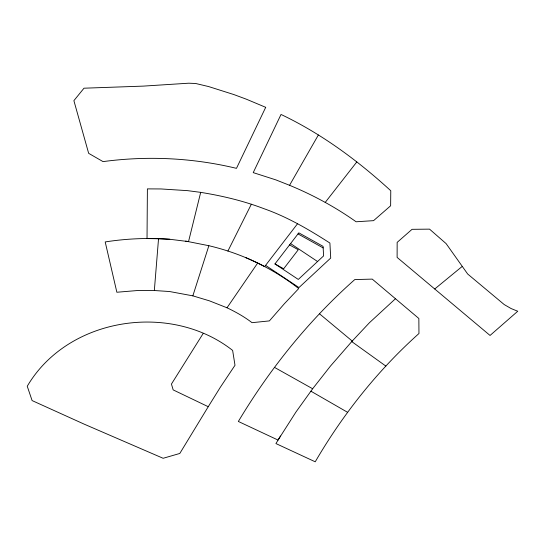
<?xml version="1.0" encoding="UTF-8"?>
<svg xmlns="http://www.w3.org/2000/svg" width="545" height="545" viewBox="0 0 545 545"><rect width="100%" height="100%" fill="white"/><g stroke="black" fill="none" stroke-linecap="round" stroke-linejoin="round"><path stroke-width="0.82" d="M169.808 239.269C148.254 237.688 126.556 238.587 105.199 241.939L116.862 292.243L138.287 290.465L154.337 290.519L158.534 238.751L169.808 239.269L188.536 241.599L200.696 192.365C222.149 195.825 243.404 200.846 263.732 208.606C287.351 216.89 308.926 229.568 329.902 243.05L330.713 258.044L298.967 287.569L265.579 265.361M154.337 290.519L169.556 291.527L192.848 295.853L208.871 245.713C228.232 250.278 247.076 257.24 264.632 266.607L297.686 223.539M227.912 251.054L251.34 204.225M289.559 185.3C312.993 194.96 335.42 207.114 356.11 221.774L373.563 220.657L390.636 205.778L390.772 190.736C357.84 160.557 321.489 133.689 281.029 114.457L253.227 172.622L275.859 179.884L289.559 185.3L318.355 134.996M280.498 436.007L275.94 443.569L315.228 461.799C343.009 414.118 377.794 370.328 418.962 333.52L418.853 318.484L372.242 279.108L354.788 279.571C308.783 320.283 269.891 368.822 238.349 421.455L278.045 440.067L295.935 412.054L312.646 388.755L330.481 366.056L352.22 341.054L319.397 313.716M208.251 406.706L220.282 387.338L234.997 365.273L232.633 350.421C170.755 301.63 67.784 317.183 27.25 386.242L32.1 400.575L84.189 424.153L163.125 458.284L179.802 453.46L208.251 406.706L173.174 389.9L171.443 384.055L203.217 333.397M192.848 295.853L209.491 300.86L227.013 307.782L257.676 263.037M274.966 263.923L298.824 232.844L323.076 246.347L323.594 255.912L298.299 279.442L274.966 263.923L283.673 268.767L298.265 249.76L289.559 244.916M325.195 202.454L356.818 161.919M395.466 298.735L369.456 322.701L351.729 341.579L385.874 366.097M434.74 288.979L462.269 266.376L446.123 243.629L429.542 229.138L412.054 229.322L397.155 242.382L397.114 257.404L490.05 335.454L517.75 311.243L511.142 308.565L504.254 304.594L467.678 274.012L462.269 266.376M158.534 238.751L147.027 238.574L147.395 188.883L161.02 188.952L187.562 190.648L200.696 192.365M185.647 241.094L208.871 245.713M227.013 307.782C235.767 311.978 244.31 316.734 252.022 322.674L269.4 320.903L284.435 303.667L298.708 288.584C282.63 275.852 264.659 265.688 245.822 257.649M298.006 233.914L323.165 247.921M274.598 367.446L312.646 388.755M310.916 391.194L347.587 412.313M290.587 243.581L317.565 261.525M265.708 107.324L236.469 168.351C192.848 157.832 147.504 155.632 103.046 161.613L88.658 153.336L73.888 100.662L83.998 88.201L143.383 86.11L188.727 83.201L195.682 83.494L208.64 86.566L233.853 94.558L246.183 99.129L265.708 107.324"/></g></svg>
